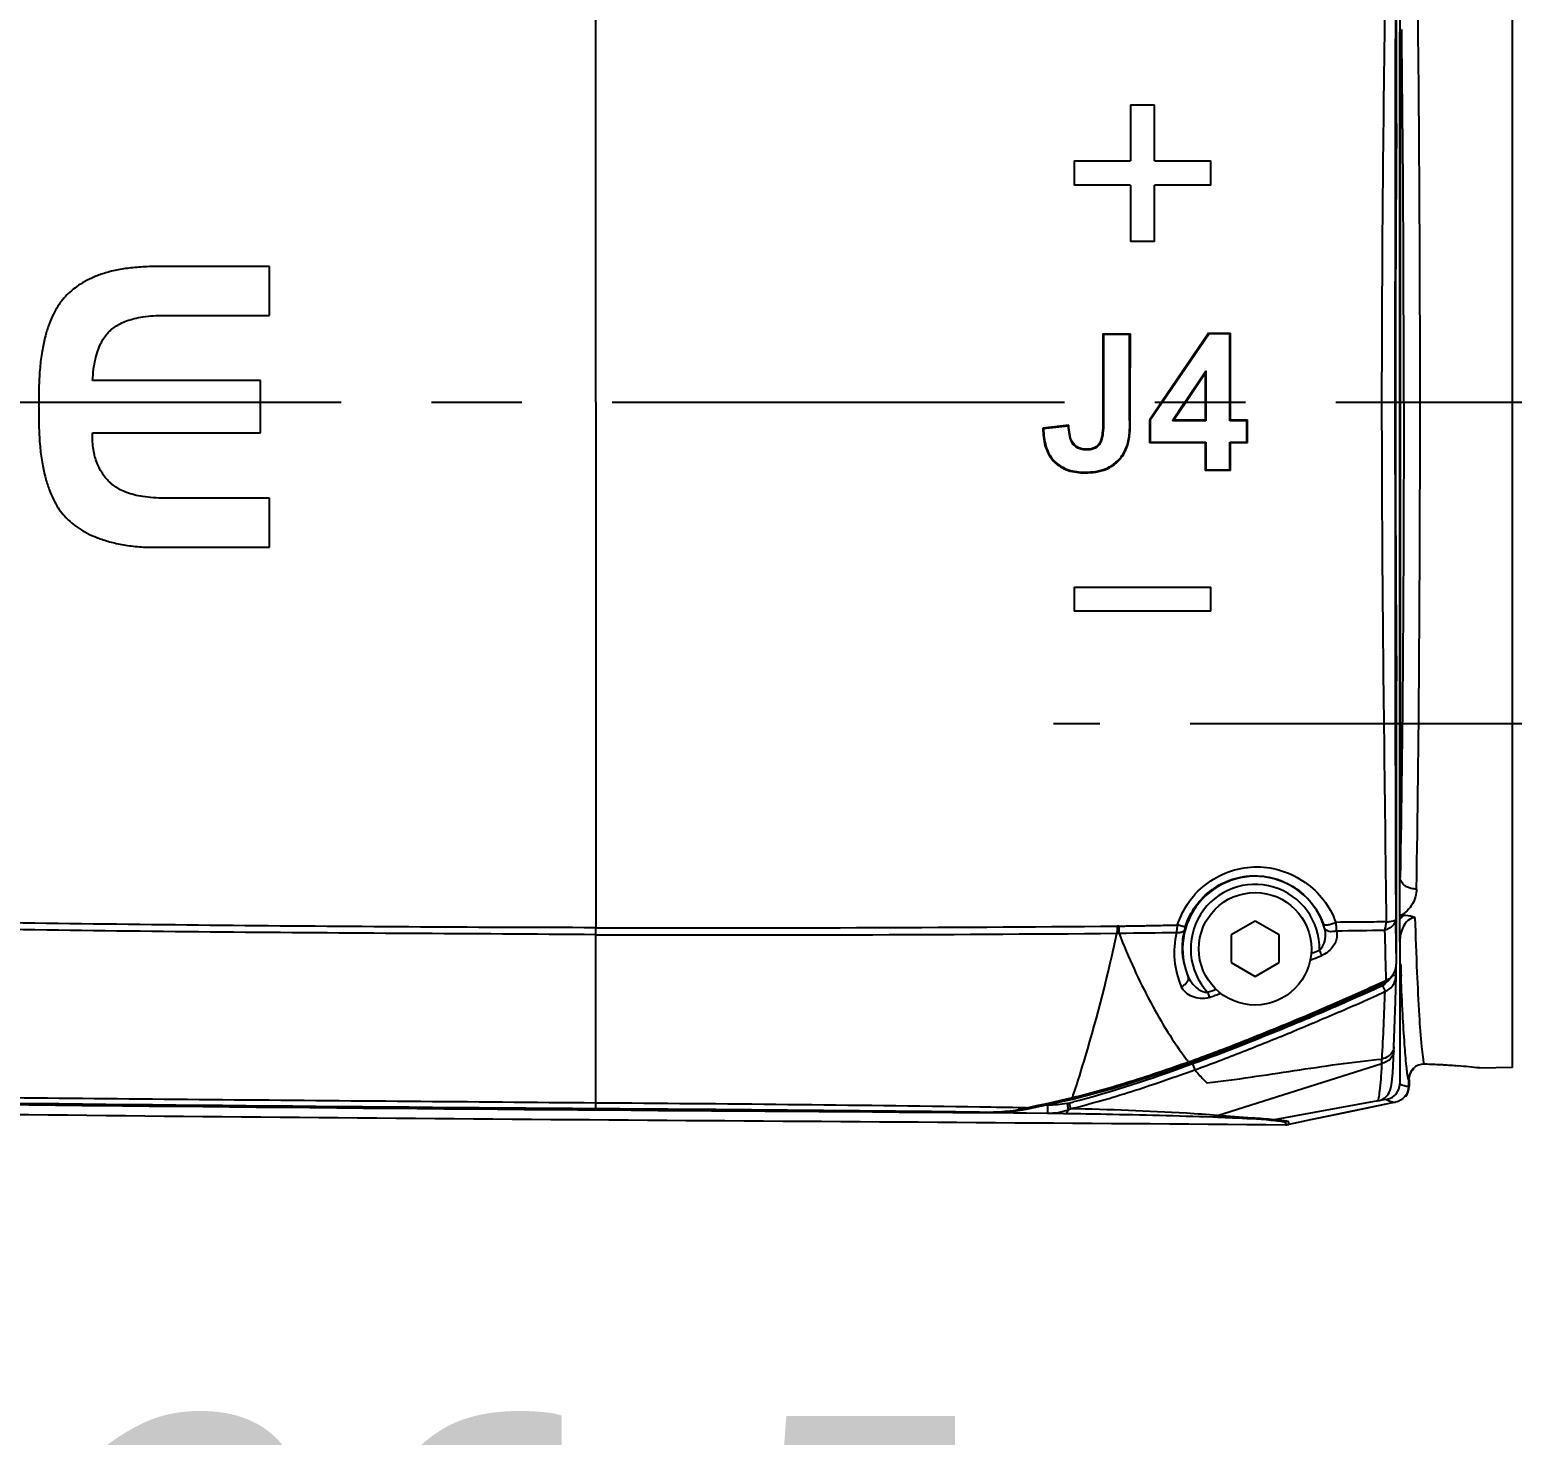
# Model space of a CAD drawing. Header units: millimetres. Extents: x 5828 to 6704, y 123 to 421.
# Drawn here: x 6421.9 to 6428.05, y 269.78 to 275.61 of the extents above; entities that cross this region are included whole.
import ezdxf

# ---------------------------------------------------------------- set-up
doc = ezdxf.new("R2010")
doc.units = ezdxf.units.MM
doc.linetypes.add('CENTER', pattern=[0.6, 0.375, -0.075, 0.075, -0.075])
for name, color, linetype in [('中心线', 7, 'Continuous'), ('外形图', 7, 'Continuous'), ('尺寸标注', 7, 'Continuous')]:
    doc.layers.add(name, color=color, linetype=linetype)
doc.styles.add('微软雅黑', font='msyh.ttc', dxfattribs={"height": 1.5})
doc.dimstyles.new('尺寸标注_1_15比例', dxfattribs={"dimtxt": 1.5, "dimasz": 1.25, "dimexe": 0.5, "dimexo": 0.4, "dimgap": 0.5, "dimtad": 1, "dimdec": 1, "dimlfac": 15, "dimdsep": 46, "dimtxsty": '微软雅黑', "dimcen": 0.09, "dimadec": 0, "dimazin": 0, "dimtp": 0.01, "dimtm": 0.01, "dimtfac": 1, "dimtdec": 1, "dimtofl": 0, "dimtmove": 0, "dimatfit": 3, "dimfxl": 1, "dimtolj": 1, "dimarcsym": 0})

# ---------------------------------------------------------------- blocks, each defined once
blk = doc.blocks.new('*D778')
at = {"layer": 'Defpoints', "color": 0}
for p in [(6431.8498, 282.4145), (6411.8498, 274.0616), (6431.8498, 274.0616)]:
    blk.add_point(p, dxfattribs=at)
at = {"layer": '尺寸标注', "color": 0, "lineweight": -2}
for p, q in [((6411.8498, 274.4616), (6411.8498, 282.9145)), ((6431.8498, 274.4616), (6431.8498, 282.9145)), ((6413.0998, 282.4145), (6430.5998, 282.4145))]:
    blk.add_line(p, q, dxfattribs=at)
at = {"layer": '尺寸标注', "color": 0}
for points in [[(6413.0998, 282.6228), (6413.0998, 282.2062), (6411.8498, 282.4145)], [(6430.5998, 282.2062), (6430.5998, 282.6228), (6431.8498, 282.4145)]]:
    blk.add_solid(points, dxfattribs=at)
at = {"layer": '尺寸标注', "color": 0, "insert": (6421.8498, 283.6897), "char_height": 1.5, "attachment_point": 5, "style": '微软雅黑'}
blk.add_mtext('\\A1;300', dxfattribs=at)
blk = doc.blocks.new('*D782')
at = {"layer": 'Defpoints', "color": 0}
for p in [(6420.543, 277.9758), (6438.7833, 233.3949), (6456.6042, 233.3949)]:
    blk.add_point(p, dxfattribs=at)
at = {"layer": '尺寸标注', "color": 0, "lineweight": -2}
for p, q in [((6420.943, 277.9758), (6457.1042, 277.9758)), ((6456.6042, 276.7258), (6456.6042, 234.6449)), ((6439.1833, 233.3949), (6457.1042, 233.3949))]:
    blk.add_line(p, q, dxfattribs=at)
at = {"layer": '尺寸标注', "color": 0}
for points in [[(6456.8126, 276.7258), (6456.3959, 276.7258), (6456.6042, 277.9758)], [(6456.3959, 234.6449), (6456.8126, 234.6449), (6456.6042, 233.3949)]]:
    blk.add_solid(points, dxfattribs=at)
at = {"layer": '尺寸标注', "color": 0, "insert": (6455.3291, 255.6854), "char_height": 1.5, "attachment_point": 5, "rotation": 90, "style": '微软雅黑'}
blk.add_mtext('\\A1;\\A1;668.8', dxfattribs=at)
blk = doc.blocks.new('*D783')
at = {"layer": 'Defpoints', "color": 0}
for p in [(6407.1832, 274.0616), (6431.8498, 233.4909), (6431.8498, 229.3627)]:
    blk.add_point(p, dxfattribs=at)
at = {"layer": '尺寸标注', "color": 0, "lineweight": -2}
for p, q in [((6407.1832, 273.6616), (6407.1832, 228.8627)), ((6431.8498, 233.0909), (6431.8498, 228.8627)), ((6408.4332, 229.3627), (6430.5998, 229.3627))]:
    blk.add_line(p, q, dxfattribs=at)
at = {"layer": '尺寸标注', "color": 0}
for points in [[(6408.4332, 229.571), (6408.4332, 229.1543), (6407.1832, 229.3627)], [(6430.5998, 229.1543), (6430.5998, 229.571), (6431.8498, 229.3627)]]:
    blk.add_solid(points, dxfattribs=at)
at = {"layer": '尺寸标注', "color": 0, "insert": (6419.5165, 230.6378), "char_height": 1.5, "attachment_point": 5, "style": '微软雅黑'}
blk.add_mtext('\\A1;370', dxfattribs=at)
blk = doc.blocks.new('*D806')
at = {"layer": 'Defpoints', "color": 0}
for p in [(6431.8498, 278.9406), (6430.0832, 273.6616), (6431.8498, 267.8172)]:
    blk.add_point(p, dxfattribs=at)
at = {"layer": '尺寸标注', "color": 0, "lineweight": -2}
for p, q in [((6431.8498, 278.5406), (6431.8498, 267.3172)), ((6430.0832, 273.2616), (6430.0832, 267.3172)), ((6428.8332, 267.8172), (6421.6551, 267.8172)), ((6433.0998, 267.8172), (6434.3498, 267.8172))]:
    blk.add_line(p, q, dxfattribs=at)
at = {"layer": '尺寸标注', "color": 0}
for points in [[(6428.8332, 267.6088), (6428.8332, 268.0255), (6430.0832, 267.8172)], [(6433.0998, 268.0255), (6433.0998, 267.6088), (6431.8498, 267.8172)]]:
    blk.add_solid(points, dxfattribs=at)
at = {"layer": '尺寸标注', "color": 0, "insert": (6424.0096, 269.0928), "char_height": 1.5, "attachment_point": 5, "style": '微软雅黑'}
blk.add_mtext('\\A1;26.5', dxfattribs=at)
blk = doc.blocks.new('*D807')
at = {"layer": 'Defpoints', "color": 0}
for p in [(6430.0832, 273.6616), (6428.963, 272.7282), (6431.8498, 272.7282)]:
    blk.add_point(p, dxfattribs=at)
at = {"layer": '尺寸标注', "color": 0, "lineweight": -2}
for p, q in [((6428.963, 274.9116), (6428.963, 281.4759)), ((6429.6832, 273.6616), (6428.463, 273.6616)), ((6431.4498, 272.7282), (6428.463, 272.7282)), ((6428.963, 271.4782), (6428.963, 270.2282))]:
    blk.add_line(p, q, dxfattribs=at)
at = {"layer": '尺寸标注', "color": 0}
for points in [[(6428.7546, 274.9116), (6429.1713, 274.9116), (6428.963, 273.6616)], [(6429.1713, 271.4782), (6428.7546, 271.4782), (6428.963, 272.7282)]]:
    blk.add_solid(points, dxfattribs=at)
at = {"layer": '尺寸标注', "color": 0, "insert": (6427.6965, 279.9344), "char_height": 1.5, "attachment_point": 5, "rotation": 90, "style": '微软雅黑'}
blk.add_mtext('\\A1;14', dxfattribs=at)
blk = doc.blocks.new('*D820')
at = {"layer": 'Defpoints', "color": 0}
for p in [(6433.1498, 274.3282), (6430.0832, 273.6616), (6433.1498, 264.2167)]:
    blk.add_point(p, dxfattribs=at)
at = {"layer": '尺寸标注', "color": 0, "lineweight": -2}
for p, q in [((6433.1498, 273.9282), (6433.1498, 263.7167)), ((6430.0832, 273.2616), (6430.0832, 263.7167)), ((6428.8332, 264.2167), (6422.2697, 264.2167)), ((6434.3998, 264.2167), (6435.6498, 264.2167))]:
    blk.add_line(p, q, dxfattribs=at)
at = {"layer": '尺寸标注', "color": 0}
for points in [[(6428.8332, 264.0083), (6428.8332, 264.425), (6430.0832, 264.2167)], [(6434.3998, 264.425), (6434.3998, 264.0083), (6433.1498, 264.2167)]]:
    blk.add_solid(points, dxfattribs=at)
at = {"layer": '尺寸标注', "color": 0, "insert": (6423.8828, 265.4918), "char_height": 1.5, "attachment_point": 5, "style": '微软雅黑'}
blk.add_mtext('\\A1;46', dxfattribs=at)

msp = doc.modelspace()

# ---------------------------------------------------------------- linework, layer by layer
at = {"layer": '中心线', "linetype": 'CENTER', "ltscale": 5}
for p, q in [((6406.3178, 274.0616), (6440.5575, 274.0616)), ((6440.5895, 272.7282), (6426.147, 272.7282))]:
    msp.add_line(p, q, dxfattribs=at)
at = {"layer": '外形图', "color": 7, "linetype": 'Continuous'}
for p, q in [((6428.0498, 271.303), (6428.0498, 276.8201)), ((6427.5695, 275.217), (6427.5695, 276.3867)), ((6427.5832, 275.7577), (6427.5832, 275.602)), ((6427.5832, 271.8243), (6427.5832, 275.5966)), ((6427.5845, 275.5981), (6427.5845, 272.0911)), ((6427.5845, 275.5981), (6427.5848, 275.5966)), ((6426.4665, 275.2949), (6426.4665, 275.0616)), ((6426.4665, 275.2949), (6426.5665, 275.2949)), ((6426.5665, 275.0616), (6426.5665, 275.2949)), ((6426.2332, 275.0616), (6426.2332, 274.9616)), ((6426.2332, 275.0616), (6426.4665, 275.0616)), ((6426.5665, 275.0616), (6426.7999, 275.0616)), ((6426.7999, 274.9616), (6426.7999, 275.0616)), ((6426.4665, 274.9616), (6426.2332, 274.9616)), ((6426.4665, 274.9616), (6426.4665, 274.7282)), ((6426.5665, 274.7282), (6426.5665, 274.9616)), ((6426.7999, 274.9616), (6426.5665, 274.9616)), ((6426.5665, 274.7282), (6426.4665, 274.7282)), ((6422.8965, 274.6243), (6422.4559, 274.6243)), ((6422.8965, 274.4215), (6422.8965, 274.6243)), ((6422.4611, 274.4215), (6422.8965, 274.4215)), ((6426.3517, 274.3449), (6426.4658, 274.3448)), ((6426.3517, 274.3449), (6426.3517, 274.0616)), ((6426.4628, 274.3419), (6426.3547, 274.342)), ((6426.3547, 274.342), (6426.3547, 274.0616)), ((6426.4628, 274.0616), (6426.4628, 274.342)), ((6426.4657, 274.0616), (6426.4658, 274.3448)), ((6426.7905, 274.3473), (6426.5953, 274.0616)), ((6426.792, 274.3443), (6426.5989, 274.0616)), ((6426.792, 274.3443), (6426.7904, 274.3472)), ((6426.7905, 274.3473), (6426.8817, 274.3471)), ((6426.8788, 274.3443), (6426.792, 274.3443)), ((6426.8788, 274.0616), (6426.8788, 274.3443)), ((6426.8817, 274.0616), (6426.8817, 274.3471)), ((6422.8586, 274.151), (6422.1627, 274.151)), ((6422.8586, 273.9344), (6422.8586, 274.151)), ((6426.6924, 274.0616), (6426.7795, 274.191)), ((6426.6959, 274.0616), (6426.7765, 274.1814)), ((6426.7795, 274.191), (6426.7765, 274.1814)), ((6426.7765, 274.1814), (6426.7765, 274.0616)), ((6426.7795, 274.191), (6426.7795, 274.0616)), ((6421.939, 274.0459), (6421.9391, 274.0413)), ((6421.9391, 274.0595), (6421.9391, 274.0459)), ((6426.3517, 274.0616), (6426.3517, 273.9788)), ((6426.3547, 274.0616), (6426.3547, 273.9788)), ((6426.4628, 273.9862), (6426.4628, 274.0616)), ((6426.4657, 273.9862), (6426.4657, 274.0616)), ((6426.5953, 274.0616), (6426.5446, 273.9873)), ((6426.5989, 274.0616), (6426.5476, 273.9864)), ((6426.6408, 273.9848), (6426.6924, 274.0616)), ((6426.6463, 273.9877), (6426.6959, 274.0616)), ((6426.7765, 274.0616), (6426.7765, 273.9877)), ((6426.7795, 274.0616), (6426.7795, 273.9848)), ((6426.8788, 273.9848), (6426.8788, 274.0616)), ((6426.8817, 273.9877), (6426.8817, 274.0616)), ((6426.211, 273.9657), (6426.1032, 273.9533)), ((6426.5476, 273.9864), (6426.5446, 273.9873)), ((6426.5446, 273.9873), (6426.5446, 273.8923)), ((6426.5476, 273.9864), (6426.5476, 273.8952)), ((6426.6408, 273.9848), (6426.6463, 273.9877)), ((6426.7795, 273.9848), (6426.6408, 273.9848)), ((6426.6463, 273.9877), (6426.7765, 273.9878)), ((6426.7795, 273.9848), (6426.7765, 273.9877)), ((6426.8788, 273.9848), (6426.8817, 273.9877)), ((6426.9491, 273.9848), (6426.8788, 273.9848)), ((6426.8817, 273.9877), (6426.952, 273.9877)), ((6426.9491, 273.8952), (6426.9491, 273.9848)), ((6426.952, 273.8923), (6426.952, 273.9877)), ((6422.1627, 273.9344), (6422.8586, 273.9344)), ((6426.2082, 273.9624), (6426.1061, 273.9507)), ((6426.2818, 273.8634), (6426.2818, 273.8664)), ((6426.3381, 273.8864), (6426.3357, 273.8881)), ((6426.5476, 273.8952), (6426.5446, 273.8923)), ((6426.7765, 273.8925), (6426.5446, 273.8924)), ((6426.7795, 273.8952), (6426.7765, 273.8923)), ((6426.7765, 273.8923), (6426.7765, 273.7782)), ((6426.7795, 273.8952), (6426.7795, 273.7812)), ((6426.8788, 273.8952), (6426.8817, 273.8923)), ((6426.8788, 273.7812), (6426.8788, 273.8952)), ((6426.8788, 273.8952), (6426.9491, 273.8952)), ((6426.952, 273.8923), (6426.8817, 273.8922)), ((6426.8817, 273.7783), (6426.8817, 273.8922)), ((6426.1509, 273.8174), (6426.1488, 273.8153)), ((6426.7795, 273.7812), (6426.7765, 273.7782)), ((6426.7795, 273.7812), (6426.8788, 273.7812)), ((6426.8788, 273.7812), (6426.8817, 273.7782)), ((6426.8817, 273.7783), (6426.7765, 273.7782)), ((6422.8965, 273.6638), (6422.4611, 273.6638)), ((6422.8965, 273.461), (6422.8965, 273.6638)), ((6422.4559, 273.461), (6422.8965, 273.461)), ((6426.2332, 273.2949), (6426.2332, 273.1949)), ((6426.2332, 273.2949), (6426.7998, 273.2949)), ((6426.7998, 273.1949), (6426.7998, 273.2949)), ((6426.7998, 273.1949), (6426.2332, 273.1949)), ((6427.5695, 271.7365), (6427.5695, 272.9061)), ((6424.2498, 271.8532), (6424.2498, 271.8824)), ((6426.4198, 271.8887), (6426.4108, 271.8886)), ((6426.9832, 271.9096), (6426.8839, 271.8522)), ((6427.0825, 271.8522), (6426.9832, 271.9096)), ((6424.2498, 271.1552), (6424.2498, 271.8532)), ((6426.8839, 271.8522), (6426.8839, 271.7376)), ((6427.0825, 271.7376), (6427.0825, 271.8522)), ((6427.5832, 271.8243), (6427.5832, 271.2361)), ((6427.2112, 271.7481), (6427.2244, 271.7533)), ((6427.2112, 271.7481), (6427.2244, 271.7532)), ((6427.2231, 271.7783), (6427.2157, 271.7754)), ((6426.8839, 271.7376), (6426.9832, 271.6802)), ((6426.9832, 271.6802), (6427.0825, 271.7376)), ((6427.5533, 271.6811), (6427.5653, 271.7069)), ((6427.5653, 271.7069), (6427.5695, 271.7364)), ((6427.5677, 271.6861), (6427.5677, 271.7239)), ((6427.5113, 271.6416), (6427.5221, 271.6186)), ((6427.5116, 271.6508), (6427.5272, 271.6583)), ((6427.5246, 271.6878), (6427.5252, 271.6626)), ((6427.525, 271.6878), (6427.5257, 271.6628)), ((6427.5251, 271.6626), (6427.5272, 271.6583)), ((6427.5272, 271.6583), (6427.5345, 271.6624)), ((6427.5345, 271.6624), (6427.5533, 271.6811)), ((6427.5556, 271.6861), (6427.5677, 271.6861)), ((6427.5677, 271.6834), (6427.5677, 271.6861)), ((6427.5884, 271.6794), (6427.5883, 271.682)), ((6427.5885, 271.6842), (6427.5884, 271.6869)), ((6426.7859, 271.6146), (6426.7935, 271.5933)), ((6427.1387, 271.4883), (6427.1797, 271.5053)), ((6427.0041, 271.4332), (6427.0342, 271.4454)), ((6427.0342, 271.4454), (6427.0665, 271.4585)), ((6427.0665, 271.4585), (6427.1011, 271.4727)), ((6427.1011, 271.4727), (6427.1387, 271.4883)), ((6426.856, 271.3748), (6426.8776, 271.3831)), ((6426.8776, 271.3831), (6426.9002, 271.392)), ((6426.9002, 271.392), (6426.9241, 271.4013)), ((6426.9241, 271.4013), (6426.9493, 271.4113)), ((6426.9493, 271.4113), (6426.9759, 271.4219)), ((6426.9759, 271.4219), (6427.0041, 271.4332)), ((6427.558, 271.3703), (6427.5587, 271.3882)), ((6426.7098, 271.3207), (6426.7081, 271.3255)), ((6426.7521, 271.3358), (6426.7694, 271.3421)), ((6426.7694, 271.3421), (6426.7965, 271.3522)), ((6426.7965, 271.3522), (6426.8253, 271.3631)), ((6426.8253, 271.3631), (6426.856, 271.3748)), ((6426.7242, 271.3174), (6426.7124, 271.3132)), ((6426.7242, 271.3174), (6426.7125, 271.3131)), ((6426.7242, 271.3174), (6426.7305, 271.3001)), ((6426.8273, 271.104), (6427.5083, 271.3194)), ((6427.6878, 271.3161), (6427.6848, 271.3162)), ((6427.7646, 271.3129), (6427.7603, 271.3132)), ((6428.0498, 271.303), (6427.9132, 271.3006)), ((6427.619, 271.2515), (6427.619, 271.224)), ((6427.6219, 271.2513), (6427.6219, 271.2242)), ((6426.0345, 271.1353), (6426.0225, 271.1354)), ((6426.0301, 271.1353), (6426.0227, 271.1355)), ((6426.0356, 271.1295), (6426.2266, 271.1712)), ((6426.1228, 271.147), (6426.1226, 271.1137)), ((6426.2034, 271.1533), (6426.2086, 271.1275)), ((6426.2119, 271.1552), (6426.2178, 271.1315)), ((6426.2253, 271.1766), (6426.2265, 271.1715)), ((6426.2265, 271.1715), (6426.2266, 271.1712)), ((6426.229, 271.1884), (6426.2304, 271.1929)), ((6426.2291, 271.188), (6426.2306, 271.1924)), ((6427.492, 271.1639), (6427.0617, 271.0859)), ((6427.5657, 271.1587), (6427.2132, 271.0854)), ((6427.5284, 271.1705), (6427.492, 271.1639)), ((6425.8402, 271.1174), (6425.8402, 271.1174)), ((6425.8402, 271.1157), (6426.0355, 271.1143)), ((6425.8402, 271.1156), (6426.1226, 271.1137)), ((6425.9925, 271.1233), (6426.0356, 271.1295)), ((6426.0346, 271.1347), (6426.0355, 271.1299)), ((6426.0355, 271.1299), (6426.0356, 271.1295)), ((6426.0355, 271.1143), (6426.1226, 271.1137)), ((6427.2132, 271.0854), (6427.1234, 271.0669)), ((6427.1095, 271.0663), (6427.1094, 271.0655))]:
    msp.add_line(p, q, dxfattribs=at)
for points in [[(6427.1797, 271.5053), (6427.2016, 271.5145), (6427.2247, 271.5242), (6427.249, 271.5344), (6427.2746, 271.5453), (6427.3019, 271.557), (6427.3308, 271.5694), (6427.3617, 271.5829), (6427.3949, 271.5975), (6427.4306, 271.6134), (6427.4693, 271.6311), (6427.5116, 271.6508)], [(6427.5587, 271.3882), (6427.5613, 271.4627), (6427.5647, 271.5758), (6427.5677, 271.6835)], [(6426.2266, 271.1712), (6426.3973, 271.2176), (6426.5789, 271.2753), (6426.7098, 271.3207)], [(6426.7098, 271.3208), (6426.7126, 271.3218), (6426.728, 271.327)], [(6426.728, 271.327), (6426.7359, 271.3298), (6426.7521, 271.3358)], [(6427.5392, 271.1988), (6427.5433, 271.2081), (6427.5476, 271.223), (6427.5506, 271.2422), (6427.5539, 271.2812), (6427.558, 271.3703)], [(6427.5657, 271.1587), (6427.474, 271.1398), (6427.3889, 271.1221), (6427.3153, 271.1068), (6427.2132, 271.0854)], [(6425.8402, 271.1174), (6425.9049, 271.1179), (6425.9925, 271.1233)]]:
    msp.add_lwpolyline(points, dxfattribs=at)
msp.add_circle((6426.9832, 271.7949), 0.2333, dxfattribs=at)
for centre, radius, start, end in [((7153.0771, 274.0868), 725.514, 179.8326154, 180.0019932), ((6303.8187, 274.1546), 123.7808, 359.956911, 0.67194), ((7114.4871, 273.9806), 686.9239, 179.9932493, 180.1721415), ((6426.9832, 271.7949), 0.3006, 16.65542, 202.74876), ((6426.9832, 271.7949), 0.2672, 358.77922, 222.42787), ((6427.3591, 272.0932), 0.2255, 353.65308, 359.46008), ((6424.7066, 467.2978), 195.4162, 269.866088, 270.499696), ((6426.9812, 271.7993), 0.3006, 165.65989, 180.83635), ((6426.9139, 271.8164), 0.2311, 162.69743, 165.64067), ((6427.6625, 271.8481), 0.1058, 130.5873, 138.53293), ((6427.6575, 271.8537), 0.0983, 126.458, 130.53101), ((6424.7571, 472.4674), 200.615, 269.855137, 270.472124), ((6426.9937, 271.7788), 0.3462, 166.2018, 203.9), ((6426.8823, 311.6508), 39.7835, 270.62939, 270.91961), ((6467.5228, 272.802), 40.0133, 181.33142, 181.59559), ((6426.9806, 271.7992), 0.2999, 180.83218, 203.7061), ((6424.646, 278.277), 6.991, 291.63057, 291.87122), ((6424.3361, 279.1114), 7.9047, 291.43191, 291.70318), ((6446.2417, 272.4283), 18.6683, 182.13727, 182.29092), ((6422.0442, 284.8721), 14.08, 289.6802, 289.8317), ((6427.5049, 271.7131), 0.0544, 291.86392, 294.36841), ((6422.1746, 284.6134), 13.8151, 289.53268, 289.74589), ((6417.4788, 271.9317), 10.0482, 356.61172, 358.21441), ((6428.1538, 272.4262), 1.8177, 216.84182, 217.2711), ((6425.5363, 271.452), 1.9764, 356.15512, 356.68888), ((6427.8965, 271.7295), 1.2426, 200.21678, 200.54972), ((6427.6125, 268.6126), 2.7046, 88.2195, 88.4057), ((6427.61, 268.538), 2.7792, 86.90176, 88.21627), ((6427.6092, 268.5265), 2.7907, 85.57604, 86.80714), ((6427.6085, 268.5167), 2.8006, 83.75349, 85.57729), ((6427.48, 271.2297), 0.0668, 280.35139, 332.50115), ((6427.5165, 271.2361), 0.0666, 280.27496, 340.03604), ((6427.5159, 271.2362), 0.0673, 340.1283, 359.92041), ((6423.0155, 77.8898), 193.2694, 89.162136, 89.634062), ((6424.7575, 201.1353), 70.0116, 88.964554, 89.11275), ((6425.9418, 271.4853), 0.3621, 283.37256, 284.84454), ((6426.1627, 271.3549), 0.2057, 281.39657, 282.20857), ((6426.1667, 271.337), 0.1874, 282.19263, 283.97666), ((6425.4087, 274.3747), 3.3182, 284.00934, 284.32732), ((6424.125, 279.3306), 8.462, 284.31912, 284.44607), ((6421.5118, 272.7663), 4.9744, 341.36255, 341.50085), ((6421.9601, -80.4935), 351.6324, 89.367753, 89.627017), ((6426.1585, 271.2573), 0.1391, 291.09654, 295.24419), ((6427.0491, 271.156), 0.0711, 269.47434, 280.24992), ((6427.11, 271.1324), 0.0669, 269.55455, 281.6177)]:
    msp.add_arc(centre, radius, start, end, dxfattribs=at)
msp.add_ellipse((6427.6146, 274.0615), major_axis=(0, 2.8333), ratio=0.017455, start_param=1.150736, end_param=1.990856, dxfattribs=at)
for points, knots in [([(6424.2496, 274.0616), (6424.2496, 274.2432), (6424.2496, 274.9696), (6424.2495, 275.696), (6424.2496, 276.2407)], [0, 0, 0, 0, 0.250104, 1, 1, 1, 1]), ([(6427.527, 276.2167), (6427.5246, 276.0383), (6427.5191, 275.5905), (6427.5105, 274.8721), (6427.5079, 274.3321), (6427.5078, 274.0616)], [0, 0, 0, 0, 0.248288, 0.623393, 1, 1, 1, 1]), ([(6427.6673, 274.0616), (6427.6673, 274.4284), (6427.665, 275.1014), (6427.6579, 275.7745), (6427.6524, 276.0807)], [0, 0, 0, 0, 0.544975, 1, 1, 1, 1]), ([(6427.5832, 275.602), (6427.5834, 275.6016), (6427.5839, 275.6004), (6427.5845, 275.5991), (6427.5845, 275.5981)], [0, 0, 0, 0, 0.313837, 1, 1, 1, 1]), ([(6427.5848, 275.5965), (6427.5851, 275.5965), (6427.5849, 275.5983), (6427.5854, 275.6001), (6427.5854, 275.6046), (6427.5856, 275.6077), (6427.5856, 275.6096)], [0, 0, 0, 0, 0.065375, 0.25653, 0.57033, 1, 1, 1, 1]), ([(6422.4559, 274.6243), (6422.4307, 274.6243), (6422.3828, 274.6237), (6422.3154, 274.6185), (6422.2565, 274.6088), (6422.2052, 274.5949), (6422.1607, 274.5777), (6422.1221, 274.5579), (6422.0894, 274.5362), (6422.0618, 274.5131), (6422.0383, 274.488), (6422.0175, 274.4591), (6421.9984, 274.4248), (6421.9808, 274.3833), (6421.9656, 274.334), (6421.9532, 274.2769), (6421.9444, 274.2115), (6421.9398, 274.1381), (6421.9392, 274.0865), (6421.9391, 274.0595)], [0, 0, 0, 0, 0.084198, 0.15912, 0.224818, 0.28283, 0.335554, 0.383548, 0.426848, 0.466044, 0.503007, 0.541119, 0.584053, 0.63371, 0.690782, 0.755364, 0.82814, 0.910274, 1, 1, 1, 1]), ([(6422.2242, 274.3464), (6422.2287, 274.3516), (6422.2389, 274.3617), (6422.2567, 274.3754), (6422.2783, 274.388), (6422.3044, 274.3993), (6422.3359, 274.4089), (6422.3731, 274.4162), (6422.4154, 274.4206), (6422.4454, 274.4215), (6422.4611, 274.4215)], [0, 0, 0, 0, 0.08081, 0.167277, 0.263174, 0.373046, 0.500761, 0.648452, 0.81615, 1, 1, 1, 1]), ([(6422.1627, 274.151), (6422.1636, 274.1666), (6422.1661, 274.1963), (6422.1731, 274.2377), (6422.1828, 274.2731), (6422.1948, 274.3025), (6422.2084, 274.3266), (6422.2188, 274.3403), (6422.2242, 274.3464)], [0, 0, 0, 0, 0.225887, 0.427937, 0.603128, 0.753169, 0.88307, 1, 1, 1, 1]), ([(6409.2922, 274.0589), (6409.2925, 273.8714), (6409.3347, 273.4953), (6409.5189, 272.9593), (6409.8161, 272.4766), (6410.1461, 272.1379), (6410.449, 271.9155), (6410.6935, 271.7744), (6410.952, 271.6613), (6411.2214, 271.5773), (6411.4983, 271.5234), (6411.7323, 271.5037), (6411.9196, 271.4929), (6412.1069, 271.4816), (6412.3408, 271.4654), (6412.6216, 271.4471), (6412.9024, 271.4305), (6413.1833, 271.4143), (6413.5579, 271.3931), (6414.0262, 271.3684), (6414.5883, 271.3411), (6415.1505, 271.3159), (6415.9002, 271.2853), (6416.8375, 271.252), (6417.9626, 271.2193), (6419.4628, 271.1842), (6421.3384, 271.1542), (6423.5893, 271.1328), (6425.0899, 271.1227), (6425.8402, 271.1174)], [0, 0, 0, 0, 0.03123, 0.062458, 0.093688, 0.124916, 0.140555, 0.156192, 0.171829, 0.187473, 0.203107, 0.218729, 0.226548, 0.234365, 0.249989, 0.265612, 0.281238, 0.296864, 0.312489, 0.343739, 0.37499, 0.40624, 0.437491, 0.499992, 0.562493, 0.624994, 0.749996, 0.874998, 1, 1, 1, 1]), ([(6421.9391, 274.0413), (6421.9391, 274.0384), (6421.9391, 274.0354), (6421.9391, 274.0323), (6421.9391, 274.0321)], [0, 0, 0, 0, 0.947393, 1, 1, 1, 1]), ([(6421.9391, 274.0321), (6421.9391, 274.0307), (6421.9391, 274.0015), (6421.9397, 273.9476), (6421.9444, 273.8732), (6421.9533, 273.8075), (6421.9659, 273.7502), (6421.9814, 273.7008), (6421.9992, 273.6592), (6422.0185, 273.6249), (6422.0393, 273.5962), (6422.0627, 273.5713), (6422.09, 273.5485), (6422.1226, 273.5271), (6422.1617, 273.5072), (6422.2082, 273.4894), (6422.2627, 273.4747), (6422.3243, 273.4641), (6422.3897, 273.4591), (6422.4341, 273.4597), (6422.4559, 273.461)], [0, 0, 0, 0, 0.004725, 0.096387, 0.178265, 0.250822, 0.315236, 0.372149, 0.421618, 0.464299, 0.50207, 0.538489, 0.576866, 0.619262, 0.667036, 0.721512, 0.783683, 0.853378, 0.927789, 1, 1, 1, 1]), ([(6424.2497, 274.0616), (6424.2497, 273.8799), (6424.2496, 273.1535), (6424.2496, 272.4271), (6424.2495, 271.8824)], [0, 0, 0, 0, 0.250116, 1, 1, 1, 1]), ([(6426.6924, 274.0616), (6426.6931, 274.0621), (6426.6946, 274.0631), (6426.6955, 274.0618), (6426.6959, 274.0616)], [0, 0, 0, 0, 0.633338, 1, 1, 1, 1]), ([(6427.5078, 274.0616), (6427.5079, 273.8811), (6427.5093, 273.4307), (6427.5168, 272.7124), (6427.5235, 272.1744), (6427.527, 271.9064)], [0, 0, 0, 0, 0.251155, 0.626949, 1, 1, 1, 1]), ([(6427.5995, 274.0615), (6427.5995, 273.7036), (6427.5972, 273.0467), (6427.5901, 272.3899), (6427.5845, 272.0911)], [0, 0, 0, 0, 0.544975, 1, 1, 1, 1]), ([(6427.6524, 272.0424), (6427.658, 272.3486), (6427.665, 273.0217), (6427.6673, 273.6947), (6427.6673, 274.0616)], [0, 0, 0, 0, 0.455025, 1, 1, 1, 1]), ([(6426.2251, 273.8967), (6426.2189, 273.9067), (6426.2133, 273.9305), (6426.2114, 273.9539), (6426.211, 273.9657)], [0, 0, 0, 0, 0.499269, 1, 1, 1, 1]), ([(6426.3517, 273.9788), (6426.3517, 273.9633), (6426.3509, 273.9399), (6426.3457, 273.9094), (6426.3403, 273.8944), (6426.3358, 273.8881)], [0, 0, 0, 0, 0.500585, 0.750833, 1, 1, 1, 1]), ([(6426.3547, 273.9788), (6426.3547, 273.963), (6426.3538, 273.9391), (6426.3484, 273.908), (6426.3428, 273.8928), (6426.3381, 273.8864)], [0, 0, 0, 0, 0.500587, 0.750831, 1, 1, 1, 1]), ([(6426.4628, 273.9862), (6426.4628, 273.9681), (6426.4616, 273.9321), (6426.4561, 273.896), (6426.4504, 273.8789)], [0, 0, 0, 0, 0.500267, 1, 1, 1, 1]), ([(6426.4532, 273.878), (6426.4589, 273.8953), (6426.4645, 273.9316), (6426.4657, 273.968), (6426.4657, 273.9862)], [0, 0, 0, 0, 0.49974, 1, 1, 1, 1]), ([(6422.2242, 273.7389), (6422.2181, 273.7459), (6422.2067, 273.7604), (6422.1923, 273.7838), (6422.1807, 273.8088), (6422.1716, 273.8359), (6422.1653, 273.8656), (6422.1619, 273.8988), (6422.162, 273.9221), (6422.1627, 273.9344)], [0, 0, 0, 0, 0.132266, 0.261367, 0.39109, 0.525267, 0.668073, 0.824344, 1, 1, 1, 1]), ([(6426.1032, 273.9533), (6426.1032, 273.9286), (6426.1078, 273.8789), (6426.1317, 273.8331), (6426.1488, 273.8153)], [0, 0, 0, 0, 0.5014, 1, 1, 1, 1]), ([(6426.1061, 273.9507), (6426.1063, 273.9268), (6426.1112, 273.8787), (6426.1344, 273.8345), (6426.1509, 273.8174)], [0, 0, 0, 0, 0.501401, 1, 1, 1, 1]), ([(6426.2082, 273.9624), (6426.2087, 273.9509), (6426.2107, 273.9281), (6426.2165, 273.905), (6426.2226, 273.8952)], [0, 0, 0, 0, 0.500715, 1, 1, 1, 1]), ([(6426.2818, 273.8634), (6426.2701, 273.8634), (6426.2461, 273.8678), (6426.2287, 273.8853), (6426.2226, 273.8952)], [0, 0, 0, 0, 0.499946, 1, 1, 1, 1]), ([(6426.2818, 273.8664), (6426.2706, 273.8664), (6426.2476, 273.8704), (6426.2309, 273.8873), (6426.2251, 273.8967)], [0, 0, 0, 0, 0.499868, 1, 1, 1, 1]), ([(6426.3358, 273.8881), (6426.3299, 273.88), (6426.3121, 273.868), (6426.2918, 273.8664), (6426.2818, 273.8664)], [0, 0, 0, 0, 0.498151, 1, 1, 1, 1]), ([(6426.3381, 273.8864), (6426.332, 273.8779), (6426.3135, 273.8653), (6426.2922, 273.8634), (6426.2818, 273.8634)], [0, 0, 0, 0, 0.498223, 1, 1, 1, 1]), ([(6426.3914, 273.8008), (6426.405, 273.8102), (6426.4298, 273.8331), (6426.4452, 273.8632), (6426.4504, 273.8789)], [0, 0, 0, 0, 0.499667, 1, 1, 1, 1]), ([(6426.393, 273.7984), (6426.4069, 273.808), (6426.4322, 273.8313), (6426.4479, 273.862), (6426.4532, 273.878)], [0, 0, 0, 0, 0.499664, 1, 1, 1, 1]), ([(6426.1488, 273.8153), (6426.165, 273.7985), (6426.2072, 273.7736), (6426.2545, 273.7686), (6426.2779, 273.7686)], [0, 0, 0, 0, 0.499192, 1, 1, 1, 1]), ([(6426.1509, 273.8174), (6426.1668, 273.8008), (6426.2084, 273.7763), (6426.2549, 273.7715), (6426.2779, 273.7715)], [0, 0, 0, 0, 0.49919, 1, 1, 1, 1]), ([(6426.2779, 273.7715), (6426.3075, 273.7715), (6426.3481, 273.7764), (6426.3832, 273.7952), (6426.3914, 273.8008)], [0, 0, 0, 0, 0.748833, 1, 1, 1, 1]), ([(6426.2779, 273.7686), (6426.3079, 273.7686), (6426.3492, 273.7736), (6426.3847, 273.7927), (6426.393, 273.7984)], [0, 0, 0, 0, 0.748817, 1, 1, 1, 1]), ([(6422.4611, 273.6638), (6422.4454, 273.6638), (6422.4154, 273.6647), (6422.373, 273.6691), (6422.3359, 273.6764), (6422.3044, 273.686), (6422.2783, 273.6974), (6422.2567, 273.71), (6422.2388, 273.7237), (6422.2287, 273.7338), (6422.2242, 273.7389)], [0, 0, 0, 0, 0.183865, 0.351584, 0.499288, 0.627008, 0.736875, 0.832757, 0.919205, 1, 1, 1, 1]), ([(6424.2495, 271.8824), (6423.7324, 271.8833), (6422.6984, 271.8898), (6420.6304, 271.9181), (6418.046, 271.9851), (6414.9464, 272.1154), (6412.8817, 272.2362), (6411.8498, 272.3042)], [0, 0, 0, 0, 0.125001, 0.250002, 0.500001, 0.750001, 1, 1, 1, 1]), ([(6424.2498, 271.8532), (6423.7329, 271.8575), (6422.6991, 271.8608), (6421.1485, 271.8841), (6419.5982, 271.9194), (6417.5315, 271.9828), (6414.9492, 272.0935), (6412.885, 272.2151), (6411.8535, 272.2838)], [0, 0, 0, 0, 0.125, 0.250001, 0.375002, 0.500003, 0.750001, 1, 1, 1, 1]), ([(6426.6619, 271.8936), (6426.6724, 271.9286), (6426.7054, 271.9957), (6426.7848, 272.0733), (6426.8831, 272.1233), (6426.9913, 272.1407), (6427.098, 272.1222), (6427.1936, 272.0741), (6427.2719, 272.0012), (6427.3057, 271.9379), (6427.3173, 271.9046)], [0, 0, 0, 0, 0.127823, 0.255346, 0.382075, 0.507501, 0.631492, 0.754406, 0.876781, 1, 1, 1, 1]), ([(6426.6933, 271.8851), (6426.7028, 271.9159), (6426.7321, 271.9748), (6426.8012, 272.0441), (6426.8878, 272.0881), (6426.9826, 272.1026), (6427.076, 272.0877), (6427.1597, 272.0455), (6427.2266, 271.9804), (6427.2561, 271.9254), (6427.2663, 271.8964)], [0, 0, 0, 0, 0.128671, 0.256904, 0.384025, 0.509513, 0.633206, 0.755475, 0.877223, 1, 1, 1, 1]), ([(6427.6037, 272.0574), (6427.5984, 272.0613), (6427.5889, 272.0711), (6427.5846, 272.0844), (6427.5845, 272.0911)], [0, 0, 0, 0, 0.497301, 1, 1, 1, 1]), ([(6427.6524, 272.0424), (6427.6475, 272.0424), (6427.6304, 272.0437), (6427.6135, 272.05), (6427.6037, 272.0574)], [0, 0, 0, 0, 0.285039, 1, 1, 1, 1]), ([(6427.6524, 272.0424), (6427.652, 272.0319), (6427.6499, 272.0104), (6427.6317, 271.9687), (6427.6054, 271.9424), (6427.5839, 271.932)], [0, 0, 0, 0, 0.232735, 0.471115, 1, 1, 1, 1]), ([(6426.4108, 271.8886), (6426.4109, 271.886), (6426.4109, 271.8761), (6426.4106, 271.8661), (6426.4101, 271.8588)], [0, 0, 0, 0, 0.262568, 1, 1, 1, 1]), ([(6426.419, 271.8585), (6426.4193, 271.8609), (6426.4203, 271.8709), (6426.42, 271.881), (6426.4198, 271.8887)], [0, 0, 0, 0, 0.234174, 1, 1, 1, 1]), ([(6426.4198, 271.8887), (6426.4299, 271.8883), (6426.4501, 271.8902), (6426.4805, 271.8893), (6426.5107, 271.8905), (6426.5511, 271.8911), (6426.6015, 271.8923), (6426.6418, 271.8932), (6426.6619, 271.8936)], [0, 0, 0, 0, 0.125292, 0.250482, 0.375629, 0.500684, 0.750533, 1, 1, 1, 1]), ([(6426.6575, 271.8614), (6426.6579, 271.8639), (6426.6596, 271.8746), (6426.661, 271.8853), (6426.6619, 271.8936)], [0, 0, 0, 0, 0.231543, 1, 1, 1, 1]), ([(6426.69, 271.8737), (6426.6894, 271.8715), (6426.6853, 271.8657), (6426.6732, 271.8611), (6426.6632, 271.8609), (6426.6575, 271.8614)], [0, 0, 0, 0, 0.18774, 0.542849, 1, 1, 1, 1]), ([(6426.6933, 271.8851), (6426.6931, 271.885), (6426.6921, 271.8853), (6426.6904, 271.8855), (6426.6875, 271.8863), (6426.682, 271.8877), (6426.6733, 271.8902), (6426.666, 271.8924), (6426.6619, 271.8936)], [0, 0, 0, 0, 0.022564, 0.079375, 0.169288, 0.28999, 0.609635, 1, 1, 1, 1]), ([(6427.2504, 271.7892), (6427.2567, 271.7949), (6427.2691, 271.8123), (6427.2766, 271.8448), (6427.2745, 271.8692), (6427.2713, 271.8805)], [0, 0, 0, 0, 0.26188, 0.638607, 1, 1, 1, 1]), ([(6427.2663, 271.8964), (6427.2671, 271.8945), (6427.2745, 271.8931), (6427.2854, 271.8945), (6427.301, 271.8982), (6427.3118, 271.9022), (6427.3173, 271.9046)], [0, 0, 0, 0, 0.115868, 0.345275, 0.659533, 1, 1, 1, 1]), ([(6427.2711, 271.881), (6427.2708, 271.8821), (6427.2694, 271.8873), (6427.2677, 271.8924), (6427.2663, 271.8964)], [0, 0, 0, 0, 0.206998, 1, 1, 1, 1]), ([(6427.3193, 271.8697), (6427.3099, 271.8658), (6427.2943, 271.8641), (6427.2772, 271.8712), (6427.2722, 271.8779), (6427.271, 271.8814)], [0, 0, 0, 0, 0.564258, 0.79695, 1, 1, 1, 1]), ([(6427.527, 271.9064), (6427.5097, 271.9063), (6427.4398, 271.9057), (6427.37, 271.9051), (6427.3173, 271.9046)], [0, 0, 0, 0, 0.246741, 1, 1, 1, 1]), ([(6427.3173, 271.9046), (6427.3177, 271.9015), (6427.319, 271.8898), (6427.3194, 271.8781), (6427.3193, 271.8697)], [0, 0, 0, 0, 0.274158, 1, 1, 1, 1]), ([(6427.5663, 271.9168), (6427.5661, 271.9068), (6427.5542, 271.8848), (6427.5328, 271.8753), (6427.5208, 271.8724)], [0, 0, 0, 0, 0.449092, 1, 1, 1, 1]), ([(6427.5208, 271.8724), (6427.5217, 271.8748), (6427.525, 271.8859), (6427.5265, 271.8975), (6427.527, 271.9064)], [0, 0, 0, 0, 0.227633, 1, 1, 1, 1]), ([(6427.527, 271.9064), (6427.5323, 271.9069), (6427.5417, 271.9078), (6427.5541, 271.9102), (6427.5619, 271.9125), (6427.5661, 271.9154), (6427.5663, 271.9168)], [0, 0, 0, 0, 0.384065, 0.689559, 0.895051, 1, 1, 1, 1]), ([(6427.5695, 271.7365), (6427.5692, 271.7513), (6427.5681, 271.8115), (6427.5671, 271.8716), (6427.5663, 271.9168)], [0, 0, 0, 0, 0.247742, 1, 1, 1, 1]), ([(6427.6471, 271.9238), (6427.6363, 271.9236), (6427.6149, 271.9139), (6427.5959, 271.8871), (6427.5853, 271.8564), (6427.5832, 271.835), (6427.5832, 271.8243)], [0, 0, 0, 0, 0.250729, 0.501587, 0.751364, 1, 1, 1, 1]), ([(6427.5991, 271.9328), (6427.5966, 271.9327), (6427.5915, 271.9328), (6427.5865, 271.9321), (6427.5839, 271.932)], [0, 0, 0, 0, 0.499921, 1, 1, 1, 1]), ([(6427.6471, 271.9238), (6427.6435, 271.9253), (6427.6281, 271.9309), (6427.6115, 271.933), (6427.5991, 271.9328)], [0, 0, 0, 0, 0.238395, 1, 1, 1, 1]), ([(6427.6849, 271.3162), (6427.6827, 271.3261), (6427.6789, 271.3508), (6427.6714, 271.418), (6427.6633, 271.535), (6427.6544, 271.7129), (6427.6496, 271.8482), (6427.6471, 271.9238)], [0, 0, 0, 0, 0.050176, 0.122646, 0.333108, 0.627501, 1, 1, 1, 1]), ([(6426.2306, 271.1924), (6426.2478, 271.2441), (6426.3171, 271.4636), (6426.3731, 271.6871), (6426.41, 271.8588)], [0, 0, 0, 0, 0.236878, 1, 1, 1, 1]), ([(6426.419, 271.8585), (6426.4379, 271.8088), (6426.4787, 271.7129), (6426.5464, 271.5763), (6426.6182, 271.4504), (6426.6717, 271.3728), (6426.6991, 271.3363)], [0, 0, 0, 0, 0.268798, 0.525273, 0.769293, 1, 1, 1, 1]), ([(6427.3193, 271.8696), (6427.3228, 271.8612), (6427.3238, 271.8351), (6427.3036, 271.7959), (6427.2762, 271.7732), (6427.2592, 271.767)], [0, 0, 0, 0, 0.213381, 0.576548, 1, 1, 1, 1]), ([(6427.2592, 271.767), (6427.2586, 271.7686), (6427.2557, 271.776), (6427.2527, 271.7834), (6427.2504, 271.7892)], [0, 0, 0, 0, 0.212797, 1, 1, 1, 1]), ([(6427.5472, 271.678), (6427.5509, 271.6818), (6427.5638, 271.6988), (6427.5694, 271.7206), (6427.5695, 271.7364)], [0, 0, 0, 0, 0.252902, 1, 1, 1, 1]), ([(6426.6772, 271.6386), (6426.6822, 271.6405), (6426.6912, 271.6455), (6426.7017, 271.6556), (6426.7076, 271.6671), (6426.7073, 271.6753), (6426.706, 271.6787)], [0, 0, 0, 0, 0.295317, 0.568247, 0.801604, 1, 1, 1, 1]), ([(6426.7935, 271.5933), (6426.7817, 271.5888), (6426.7565, 271.5868), (6426.713, 271.5968), (6426.6851, 271.6198), (6426.6772, 271.6386)], [0, 0, 0, 0, 0.283217, 0.544003, 1, 1, 1, 1]), ([(6426.706, 271.6787), (6426.7094, 271.6707), (6426.7204, 271.6514), (6426.7457, 271.6259), (6426.7723, 271.6144), (6426.7859, 271.6146)], [0, 0, 0, 0, 0.2444, 0.616886, 1, 1, 1, 1]), ([(6427.5252, 271.6626), (6427.4582, 271.6317), (6427.3238, 271.571), (6427.1199, 271.485), (6426.9148, 271.4021), (6426.777, 271.3495), (6426.7074, 271.325)], [0, 0, 0, 0, 0.249997, 0.499987, 0.75001, 1, 1, 1, 1]), ([(6427.5113, 271.6416), (6427.4466, 271.6123), (6427.3172, 271.5541), (6427.0555, 271.4444), (6426.8576, 271.3657), (6426.7242, 271.3174)], [0, 0, 0, 0, 0.250012, 0.500016, 1, 1, 1, 1]), ([(6427.5113, 271.6416), (6427.5147, 271.6436), (6427.5214, 271.6482), (6427.5261, 271.6549), (6427.5279, 271.6585)], [0, 0, 0, 0, 0.500936, 1, 1, 1, 1]), ([(6427.619, 271.2515), (6427.6152, 271.27), (6427.6094, 271.3191), (6427.6019, 271.4096), (6427.5947, 271.5336), (6427.5905, 271.6272), (6427.5884, 271.6794)], [0, 0, 0, 0, 0.132382, 0.3449, 0.635244, 1, 1, 1, 1]), ([(6426.7331, 271.2932), (6426.8002, 271.3167), (6426.9328, 271.3685), (6427.1309, 271.4478), (6427.3273, 271.5314), (6427.4581, 271.5876), (6427.5221, 271.6186)], [0, 0, 0, 0, 0.250002, 0.500001, 0.749999, 1, 1, 1, 1]), ([(6411.6337, 271.5117), (6411.7071, 271.505), (6411.8545, 271.4954), (6412.0758, 271.4811), (6412.2975, 271.4661), (6412.593, 271.4475), (6412.9624, 271.4251), (6413.4058, 271.3997), (6413.8493, 271.3759), (6414.4408, 271.3461), (6415.1804, 271.3124), (6416.0682, 271.2772), (6417.2522, 271.2368), (6418.7326, 271.1975), (6420.5094, 271.1647), (6422.8786, 271.1356), (6424.6556, 271.124), (6425.8402, 271.1157)], [0, 0, 0, 0, 0.01555, 0.03118, 0.046811, 0.06243, 0.09367, 0.124919, 0.156165, 0.187413, 0.249912, 0.312415, 0.374921, 0.499941, 0.624959, 0.749971, 1, 1, 1, 1]), ([(6424.2498, 271.1553), (6423.7338, 271.1595), (6422.7018, 271.1681), (6421.1538, 271.1824), (6419.6059, 271.206), (6418.0582, 271.2401), (6416.5107, 271.2852), (6414.9637, 271.344), (6413.4174, 271.4189), (6412.3874, 271.4844), (6411.8724, 271.5171)], [0, 0, 0, 0, 0.124999, 0.25, 0.375, 0.5, 0.625, 0.75, 0.875, 1, 1, 1, 1]), ([(6424.2492, 271.1314), (6423.2171, 271.1396), (6421.669, 271.1527), (6419.605, 271.1849), (6418.0572, 271.2189), (6416.5097, 271.2645), (6414.9627, 271.3251), (6413.4163, 271.3995), (6412.3863, 271.4666), (6411.8713, 271.4991)], [0, 0, 0, 0, 0.249999, 0.374999, 0.499999, 0.624999, 0.75, 0.875, 1, 1, 1, 1]), ([(6426.7073, 271.3254), (6426.6679, 271.3107), (6426.5883, 271.2834), (6426.4684, 271.2441), (6426.3475, 271.2081), (6426.266, 271.1869), (6426.2253, 271.1766)], [0, 0, 0, 0, 0.249989, 0.500012, 0.74999, 1, 1, 1, 1]), ([(6426.7832, 271.2389), (6426.8439, 271.2452), (6426.9648, 271.2627), (6427.146, 271.2897), (6427.3272, 271.3172), (6427.4486, 271.3315), (6427.5094, 271.3378)], [0, 0, 0, 0, 0.24979, 0.499681, 0.749918, 1, 1, 1, 1]), ([(6427.558, 271.3703), (6427.5575, 271.3585), (6427.5455, 271.3334), (6427.5213, 271.3221), (6427.5083, 271.3194)], [0, 0, 0, 0, 0.471257, 1, 1, 1, 1]), ([(6427.5527, 271.3674), (6427.5496, 271.3618), (6427.5439, 271.3551), (6427.5371, 271.3499), (6427.5352, 271.3486)], [0, 0, 0, 0, 0.740688, 1, 1, 1, 1]), ([(6426.236, 271.1361), (6426.2781, 271.147), (6426.3621, 271.1694), (6426.4866, 271.208), (6426.6103, 271.2493), (6426.692, 271.2789), (6426.733, 271.2934)], [0, 0, 0, 0, 0.250001, 0.500001, 0.749999, 1, 1, 1, 1]), ([(6426.7331, 271.2932), (6426.7371, 271.2884), (6426.7532, 271.2698), (6426.7701, 271.2518), (6426.7832, 271.2389)], [0, 0, 0, 0, 0.255109, 1, 1, 1, 1]), ([(6427.5083, 271.3194), (6427.5068, 271.2975), (6427.5044, 271.2592), (6427.5005, 271.211), (6427.4958, 271.1815), (6427.4939, 271.1675), (6427.492, 271.1639)], [0, 0, 0, 0, 0.41987, 0.737099, 0.921297, 1, 1, 1, 1]), ([(6427.6848, 271.3162), (6427.6683, 271.3166), (6427.633, 271.3036), (6427.6191, 271.2684), (6427.619, 271.2514)], [0, 0, 0, 0, 0.49194, 1, 1, 1, 1]), ([(6416.8483, 271.2104), (6418.5579, 271.1554), (6421.9785, 271.096), (6425.3992, 271.0793), (6427.1094, 271.0655)], [0, 0, 0, 0, 0.500032, 1, 1, 1, 1]), ([(6427.619, 271.224), (6427.619, 271.2091), (6427.6083, 271.1783), (6427.5803, 271.1617), (6427.5657, 271.1587)], [0, 0, 0, 0, 0.499998, 1, 1, 1, 1]), ([(6427.619, 271.224), (6427.6161, 271.2239), (6427.6099, 271.2239), (6427.5977, 271.2274), (6427.587, 271.2305), (6427.5832, 271.2361)], [0, 0, 0, 0, 0.232703, 0.471695, 1, 1, 1, 1]), ([(6424.2492, 271.1314), (6424.2493, 271.132), (6424.2493, 271.1343), (6424.2498, 271.1422), (6424.2497, 271.1495), (6424.2498, 271.1552)], [0, 0, 0, 0, 0.081598, 0.28199, 1, 1, 1, 1]), ([(6427.5284, 271.1706), (6427.5311, 271.1675), (6427.5379, 271.1641), (6427.5504, 271.1601), (6427.5597, 271.1585), (6427.5657, 271.1587)], [0, 0, 0, 0, 0.303387, 0.547804, 1, 1, 1, 1]), ([(6425.8402, 271.1174), (6425.8713, 271.1173), (6425.9333, 271.1186), (6425.9953, 271.1258), (6426.0255, 271.133)], [0, 0, 0, 0, 0.500258, 1, 1, 1, 1]), ([(6426.1977, 271.1125), (6426.2, 271.1127), (6426.2051, 271.1179), (6426.2073, 271.1237), (6426.2086, 271.1275)], [0, 0, 0, 0, 0.371108, 1, 1, 1, 1]), ([(6426.1977, 271.1125), (6426.2534, 271.1116), (6426.4568, 271.108), (6426.6601, 271.1032), (6426.8077, 271.0979)], [0, 0, 0, 0, 0.274143, 1, 1, 1, 1]), ([(6426.8273, 271.104), (6426.7844, 271.1073), (6426.5814, 271.1209), (6426.3781, 271.1284), (6426.2178, 271.1315)], [0, 0, 0, 0, 0.211771, 1, 1, 1, 1]), ([(6426.8077, 271.0979), (6426.8128, 271.098), (6426.8197, 271.0997), (6426.8258, 271.103), (6426.8273, 271.104)], [0, 0, 0, 0, 0.740029, 1, 1, 1, 1]), ([(6426.8077, 271.0979), (6426.8349, 271.0969), (6426.9152, 271.0936), (6426.9955, 271.0895), (6427.0484, 271.0848)], [0, 0, 0, 0, 0.339008, 1, 1, 1, 1]), ([(6427.0617, 271.0859), (6427.0314, 271.0886), (6426.9533, 271.0945), (6426.8751, 271.1004), (6426.8273, 271.104)], [0, 0, 0, 0, 0.387902, 1, 1, 1, 1]), ([(6427.0484, 271.0848), (6427.0604, 271.0838), (6427.0764, 271.0822), (6427.0946, 271.0796), (6427.1026, 271.0779), (6427.107, 271.0766), (6427.1102, 271.0749), (6427.1089, 271.0709), (6427.1098, 271.0682), (6427.1095, 271.0663)], [0, 0, 0, 0, 0.511408, 0.674249, 0.78408, 0.849114, 0.88066, 0.915312, 1, 1, 1, 1]), ([(6427.1119, 271.08), (6427.1091, 271.0805), (6427.0925, 271.0832), (6427.0757, 271.0847), (6427.0617, 271.086)], [0, 0, 0, 0, 0.166271, 1, 1, 1, 1]), ([(6427.1234, 271.0669), (6427.1232, 271.0668), (6427.1236, 271.0687), (6427.1229, 271.0703), (6427.1254, 271.0781), (6427.1161, 271.0792), (6427.1119, 271.08)], [0, 0, 0, 0, 0.038112, 0.157363, 0.358766, 1, 1, 1, 1])]:
    msp.add_open_spline(points, degree=3, knots=knots, dxfattribs=at)
for points in [[(6426.5476, 273.8951), (6426.6249, 273.8951), (6426.7022, 273.8952), (6426.7795, 273.8953)], [(6426.419, 271.8585), (6426.416, 271.8586), (6426.4131, 271.8588), (6426.4101, 271.8588)], [(6426.6576, 271.8615), (6426.578, 271.8604), (6426.4985, 271.8594), (6426.419, 271.8584)], [(6427.5221, 271.6186), (6427.5339, 271.623), (6427.5448, 271.6308), (6427.5525, 271.6407)], [(6427.5273, 271.6636), (6427.5348, 271.667), (6427.5416, 271.672), (6427.5472, 271.678)], [(6427.5525, 271.6407), (6427.5563, 271.6455), (6427.5594, 271.6509), (6427.5618, 271.6565)], [(6427.5618, 271.6565), (6427.5654, 271.6649), (6427.5674, 271.6742), (6427.5677, 271.6834)], [(6427.5587, 271.3882), (6427.5584, 271.381), (6427.5563, 271.3737), (6427.5527, 271.3674)], [(6427.5352, 271.3486), (6427.5275, 271.3434), (6427.5185, 271.3397), (6427.5094, 271.3378)], [(6426.7125, 271.3131), (6426.5539, 271.2553), (6426.3934, 271.2015), (6426.2298, 271.1597)], [(6427.6219, 271.2513), (6427.622, 271.2601), (6427.6237, 271.269), (6427.6271, 271.277)], [(6427.6271, 271.277), (6427.6304, 271.2849), (6427.6354, 271.2922), (6427.6414, 271.2982)], [(6427.6069, 271.182), (6427.6163, 271.1936), (6427.6219, 271.2093), (6427.6219, 271.2242)], [(6426.2253, 271.1766), (6426.1621, 271.1612), (6426.0984, 271.1475), (6426.0346, 271.1347)], [(6426.2034, 271.1533), (6426.177, 271.148), (6426.1498, 271.1468), (6426.1228, 271.147)], [(6426.1226, 271.1137), (6426.1516, 271.1136), (6426.1814, 271.1172), (6426.2086, 271.1275)], [(6426.1226, 271.1137), (6426.1476, 271.1133), (6426.1727, 271.1129), (6426.1977, 271.1125)]]:
    msp.add_open_spline(points, degree=3, dxfattribs=at)

# ---------------------------------------------------------------- dimensions: what is measured, and where the dimension line sits
at = {"layer": '尺寸标注'}
for base, p1, p2, picture, middle in [((6431.8498, 282.4145), (6411.8498, 274.0616), (6431.8498, 274.0616), '*D778', (6421.8498, 283.6897)), ((6431.8498, 229.3627), (6407.1832, 274.0616), (6431.8498, 233.4909), '*D783', (6419.5165, 230.6378))]:
    dim = msp.add_linear_dim(base=base, p1=p1, p2=p2, dimstyle='尺寸标注_1_15比例', dxfattribs=at)
    dim.commit()
    dim.dimension.update_dxf_attribs({"geometry": picture, "text_midpoint": middle})
dim = msp.add_linear_dim(base=(6428.963, 272.7282), p1=(6430.0832, 273.6616), p2=(6431.8498, 272.7282), angle=90, dimstyle='尺寸标注_1_15比例', dxfattribs=at)
dim.commit()
dim.dimension.update_dxf_attribs({"geometry": '*D807', "text_midpoint": (6428.963, 279.9344), "dimtype": 160})
for base, p2, picture, middle in [((6431.8498, 267.8172), (6431.8498, 278.9406), '*D806', (6424.0096, 267.8172)), ((6433.1498, 264.2167), (6433.1498, 274.3282), '*D820', (6423.8828, 264.2167))]:
    dim = msp.add_linear_dim(base=base, p1=(6430.0832, 273.6616), p2=p2, dimstyle='尺寸标注_1_15比例', dxfattribs=at)
    dim.commit()
    dim.dimension.update_dxf_attribs({"geometry": picture, "text_midpoint": middle, "dimtype": 160})
dim = msp.add_linear_dim(base=(6456.6042, 233.3949), p1=(6420.543, 277.9758), p2=(6438.7833, 233.3949), angle=90, text='\\A1;668.8', dimstyle='尺寸标注_1_15比例', override={"dimtxsty": '微软雅黑'}, dxfattribs=at)
dim.commit()
dim.dimension.update_dxf_attribs({"geometry": '*D782', "text_midpoint": (6455.3291, 255.6854)})

doc.saveas('drawing.dxf')
